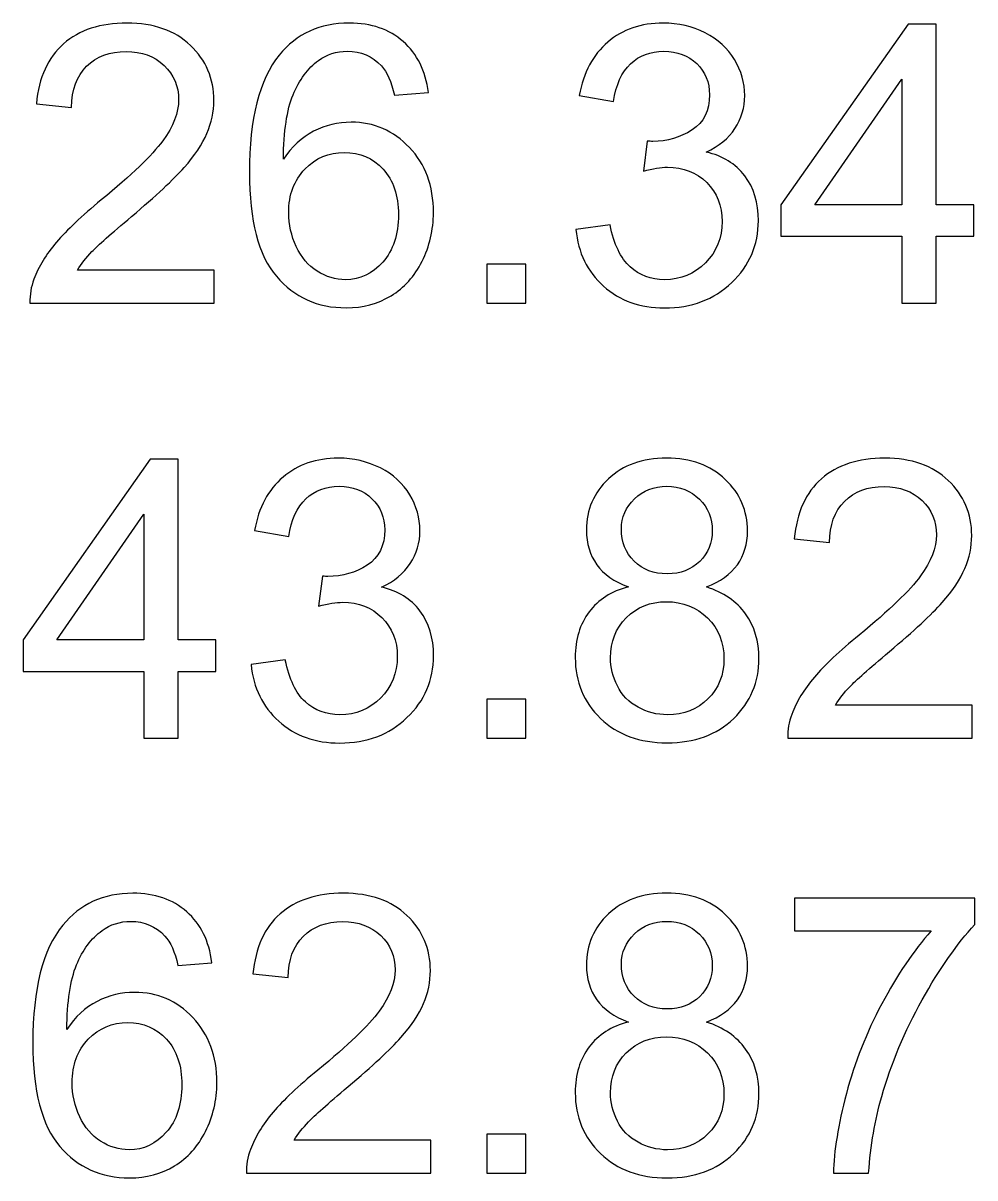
# Model space of a CAD drawing. Header units: centimetres. Extents: x -55.7 to 42.9, y -35.5 to -4.3.
# Drawn here: x -45.62 to -42.516, y -26.713 to -22.947 of the extents above; entities that cross this region are included whole.
import ezdxf

# ---------------------------------------------------------------- set-up
doc = ezdxf.new("R2010")
doc.units = ezdxf.units.CM
doc.header["$MEASUREMENT"] = 0
doc.layers.add('Layer 1', color=7, linetype='Continuous')

msp = doc.modelspace()

# ---------------------------------------------------------------- linework, layer by layer
at = {"layer": 'Layer 1', "color": 250}
for points, knots in [([(-44.99707, -23.75217), (-44.99707, -23.75217), (-44.99707, -23.85949), (-44.99707, -23.85949), (-44.99707, -23.85949), (-44.99707, -23.85949), (-45.598, -23.85949), (-45.598, -23.85949), (-45.598, -23.85949), (-45.59884, -23.83261), (-45.59461, -23.80678), (-45.58508, -23.78202), (-45.58508, -23.78202), (-45.56984, -23.74096), (-45.54529, -23.70074), (-45.51164, -23.66095), (-45.51164, -23.66095), (-45.47777, -23.62136), (-45.42909, -23.57543), (-45.36559, -23.52336), (-45.36559, -23.52336), (-45.26674, -23.44229), (-45.19985, -23.37816), (-45.16514, -23.33075), (-45.16514, -23.33075), (-45.13042, -23.28354), (-45.11307, -23.23867), (-45.11307, -23.19655), (-45.11307, -23.19655), (-45.11307, -23.15231), (-45.12894, -23.11506), (-45.16048, -23.08458), (-45.16048, -23.08458), (-45.19223, -23.05431), (-45.23351, -23.03907), (-45.28431, -23.03907), (-45.28431, -23.03907), (-45.33807, -23.03907), (-45.38104, -23.05516), (-45.41321, -23.08754), (-45.41321, -23.08754), (-45.4456, -23.11971), (-45.46189, -23.16438), (-45.46232, -23.22131), (-45.46232, -23.22131), (-45.46232, -23.22131), (-45.57704, -23.20967), (-45.57704, -23.20967), (-45.57704, -23.20967), (-45.56921, -23.12395), (-45.53958, -23.05875), (-45.48835, -23.01388), (-45.48835, -23.01388), (-45.43713, -22.96901), (-45.36813, -22.94657), (-45.28177, -22.94657), (-45.28177, -22.94657), (-45.19456, -22.94657), (-45.12556, -22.97091), (-45.07476, -23.01917), (-45.07476, -23.01917), (-45.02374, -23.06764), (-44.99834, -23.12755), (-44.99834, -23.19909), (-44.99834, -23.19909), (-44.99834, -23.2355), (-45.00575, -23.27127), (-45.02078, -23.3064), (-45.02078, -23.3064), (-45.0356, -23.34154), (-45.06036, -23.37858), (-45.09486, -23.41732), (-45.09486, -23.41732), (-45.12937, -23.45626), (-45.18673, -23.5096), (-45.26695, -23.57734), (-45.26695, -23.57734), (-45.33384, -23.63364), (-45.3768, -23.67174), (-45.39585, -23.69185), (-45.39585, -23.69185), (-45.4149, -23.71175), (-45.43057, -23.73185), (-45.44306, -23.75217), (-45.44306, -23.75217), (-45.44306, -23.75217), (-44.99707, -23.75217), (-44.99707, -23.75217)], [0, 0, 0, 0, 0.0454545, 0.0454545, 0.0454545, 0.0454545, 0.0909091, 0.0909091, 0.0909091, 0.0909091, 0.1363636, 0.1363636, 0.1363636, 0.1363636, 0.1818182, 0.1818182, 0.1818182, 0.1818182, 0.2272727, 0.2272727, 0.2272727, 0.2272727, 0.2727273, 0.2727273, 0.2727273, 0.2727273, 0.3181818, 0.3181818, 0.3181818, 0.3181818, 0.3636364, 0.3636364, 0.3636364, 0.3636364, 0.4090909, 0.4090909, 0.4090909, 0.4090909, 0.4545455, 0.4545455, 0.4545455, 0.4545455, 0.5, 0.5, 0.5, 0.5, 0.5454545, 0.5454545, 0.5454545, 0.5454545, 0.5909091, 0.5909091, 0.5909091, 0.5909091, 0.6363636, 0.6363636, 0.6363636, 0.6363636, 0.6818182, 0.6818182, 0.6818182, 0.6818182, 0.7272727, 0.7272727, 0.7272727, 0.7272727, 0.7727273, 0.7727273, 0.7727273, 0.7727273, 0.8181818, 0.8181818, 0.8181818, 0.8181818, 0.8636364, 0.8636364, 0.8636364, 0.8636364, 0.9090909, 0.9090909, 0.9090909, 0.9090909, 0.9545455, 0.9545455, 0.9545455, 0.9545455, 1, 1, 1, 1]), ([(-44.29836, -23.17305), (-44.29836, -23.17305), (-44.40928, -23.18173), (-44.40928, -23.18173), (-44.40928, -23.18173), (-44.41923, -23.13792), (-44.4332, -23.10596), (-44.4514, -23.08627), (-44.4514, -23.08627), (-44.48167, -23.05431), (-44.51892, -23.03843), (-44.56316, -23.03843), (-44.56316, -23.03843), (-44.59872, -23.03843), (-44.62983, -23.04838), (-44.65672, -23.06828), (-44.65672, -23.06828), (-44.69185, -23.09389), (-44.71958, -23.13136), (-44.7399, -23.18046), (-44.7399, -23.18046), (-44.76001, -23.22957), (-44.77059, -23.29963), (-44.77144, -23.39065), (-44.77144, -23.39065), (-44.74456, -23.3498), (-44.71175, -23.31932), (-44.6728, -23.29942), (-44.6728, -23.29942), (-44.63407, -23.27973), (-44.59322, -23.26979), (-44.55067, -23.26979), (-44.55067, -23.26979), (-44.47616, -23.26979), (-44.41288, -23.29709), (-44.36059, -23.35191), (-44.36059, -23.35191), (-44.30831, -23.40673), (-44.28207, -23.47743), (-44.28207, -23.56421), (-44.28207, -23.56421), (-44.28207, -23.62136), (-44.29455, -23.67428), (-44.31911, -23.72339), (-44.31911, -23.72339), (-44.34366, -23.77228), (-44.37753, -23.80996), (-44.4205, -23.83599), (-44.4205, -23.83599), (-44.46346, -23.86203), (-44.51215, -23.87494), (-44.56676, -23.87494), (-44.56676, -23.87494), (-44.65989, -23.87494), (-44.73567, -23.84086), (-44.7943, -23.77228), (-44.7943, -23.77228), (-44.85314, -23.70391), (-44.88235, -23.5911), (-44.88235, -23.43404), (-44.88235, -23.43404), (-44.88235, -23.25836), (-44.84997, -23.13072), (-44.78499, -23.05092), (-44.78499, -23.05092), (-44.72847, -22.9815), (-44.65227, -22.94657), (-44.55617, -22.94657), (-44.55617, -22.94657), (-44.48484, -22.94657), (-44.42621, -22.96668), (-44.38049, -23.0069), (-44.38049, -23.0069), (-44.33477, -23.0469), (-44.30747, -23.10236), (-44.29836, -23.17305)], [0, 0, 0, 0, 0.0526316, 0.0526316, 0.0526316, 0.0526316, 0.1052632, 0.1052632, 0.1052632, 0.1052632, 0.1578947, 0.1578947, 0.1578947, 0.1578947, 0.2105263, 0.2105263, 0.2105263, 0.2105263, 0.2631579, 0.2631579, 0.2631579, 0.2631579, 0.3157895, 0.3157895, 0.3157895, 0.3157895, 0.3684211, 0.3684211, 0.3684211, 0.3684211, 0.4210526, 0.4210526, 0.4210526, 0.4210526, 0.4736842, 0.4736842, 0.4736842, 0.4736842, 0.5263158, 0.5263158, 0.5263158, 0.5263158, 0.5789474, 0.5789474, 0.5789474, 0.5789474, 0.6315789, 0.6315789, 0.6315789, 0.6315789, 0.6842105, 0.6842105, 0.6842105, 0.6842105, 0.7368421, 0.7368421, 0.7368421, 0.7368421, 0.7894737, 0.7894737, 0.7894737, 0.7894737, 0.8421053, 0.8421053, 0.8421053, 0.8421053, 0.8947368, 0.8947368, 0.8947368, 0.8947368, 0.9473684, 0.9473684, 0.9473684, 0.9473684, 1, 1, 1, 1]), ([(-43.81767, -23.61946), (-43.81767, -23.61946), (-43.70612, -23.60464), (-43.70612, -23.60464), (-43.70612, -23.60464), (-43.69321, -23.66793), (-43.67141, -23.71344), (-43.64072, -23.74138), (-43.64072, -23.74138), (-43.60981, -23.76932), (-43.57235, -23.78329), (-43.52811, -23.78329), (-43.52811, -23.78329), (-43.47562, -23.78329), (-43.43117, -23.76509), (-43.39497, -23.72868), (-43.39497, -23.72868), (-43.35899, -23.69227), (-43.34078, -23.64719), (-43.34078, -23.59342), (-43.34078, -23.59342), (-43.34078, -23.5422), (-43.35751, -23.49987), (-43.39095, -23.46664), (-43.39095, -23.46664), (-43.4246, -23.4334), (-43.46715, -23.41668), (-43.5188, -23.41668), (-43.5188, -23.41668), (-43.53996, -23.41668), (-43.56621, -23.42092), (-43.59754, -23.42917), (-43.59754, -23.42917), (-43.59754, -23.42917), (-43.58505, -23.33117), (-43.58505, -23.33117), (-43.58505, -23.33117), (-43.57764, -23.33202), (-43.57171, -23.33244), (-43.56706, -23.33244), (-43.56706, -23.33244), (-43.51964, -23.33244), (-43.47689, -23.31995), (-43.43879, -23.29519), (-43.43879, -23.29519), (-43.40069, -23.27042), (-43.38164, -23.23211), (-43.38164, -23.18046), (-43.38164, -23.18046), (-43.38164, -23.13961), (-43.39561, -23.10553), (-43.42333, -23.07886), (-43.42333, -23.07886), (-43.45106, -23.05198), (-43.48683, -23.03843), (-43.53065, -23.03843), (-43.53065, -23.03843), (-43.57404, -23.03843), (-43.61024, -23.05219), (-43.63902, -23.07929), (-43.63902, -23.07929), (-43.66802, -23.10659), (-43.68665, -23.14765), (-43.6949, -23.20226), (-43.6949, -23.20226), (-43.6949, -23.20226), (-43.80645, -23.18237), (-43.80645, -23.18237), (-43.80645, -23.18237), (-43.7929, -23.10744), (-43.76179, -23.04944), (-43.71353, -23.00838), (-43.71353, -23.00838), (-43.66506, -22.96731), (-43.60494, -22.94657), (-43.53298, -22.94657), (-43.53298, -22.94657), (-43.48345, -22.94657), (-43.43773, -22.95737), (-43.39603, -22.97853), (-43.39603, -22.97853), (-43.35433, -22.99991), (-43.32237, -23.02891), (-43.30014, -23.06574), (-43.30014, -23.06574), (-43.27813, -23.10257), (-43.26691, -23.14152), (-43.26691, -23.183), (-43.26691, -23.183), (-43.26691, -23.22216), (-43.2775, -23.25793), (-43.29866, -23.29032), (-43.29866, -23.29032), (-43.31983, -23.32249), (-43.35094, -23.3481), (-43.39222, -23.36715), (-43.39222, -23.36715), (-43.33846, -23.37943), (-43.29676, -23.40525), (-43.26691, -23.44441), (-43.26691, -23.44441), (-43.23728, -23.48336), (-43.22246, -23.53225), (-43.22246, -23.59088), (-43.22246, -23.59088), (-43.22246, -23.67026), (-43.25125, -23.73757), (-43.30925, -23.79281), (-43.30925, -23.79281), (-43.36703, -23.84806), (-43.44027, -23.87558), (-43.52874, -23.87558), (-43.52874, -23.87558), (-43.60854, -23.87558), (-43.67479, -23.85187), (-43.7275, -23.80424), (-43.7275, -23.80424), (-43.7802, -23.75683), (-43.81026, -23.69524), (-43.81767, -23.61946)], [0, 0, 0, 0, 0.0333333, 0.0333333, 0.0333333, 0.0333333, 0.0666667, 0.0666667, 0.0666667, 0.0666667, 0.1, 0.1, 0.1, 0.1, 0.1333333, 0.1333333, 0.1333333, 0.1333333, 0.1666667, 0.1666667, 0.1666667, 0.1666667, 0.2, 0.2, 0.2, 0.2, 0.2333333, 0.2333333, 0.2333333, 0.2333333, 0.2666667, 0.2666667, 0.2666667, 0.2666667, 0.3, 0.3, 0.3, 0.3, 0.3333333, 0.3333333, 0.3333333, 0.3333333, 0.3666667, 0.3666667, 0.3666667, 0.3666667, 0.4, 0.4, 0.4, 0.4, 0.4333333, 0.4333333, 0.4333333, 0.4333333, 0.4666667, 0.4666667, 0.4666667, 0.4666667, 0.5, 0.5, 0.5, 0.5, 0.5333333, 0.5333333, 0.5333333, 0.5333333, 0.5666667, 0.5666667, 0.5666667, 0.5666667, 0.6, 0.6, 0.6, 0.6, 0.6333333, 0.6333333, 0.6333333, 0.6333333, 0.6666667, 0.6666667, 0.6666667, 0.6666667, 0.7, 0.7, 0.7, 0.7, 0.7333333, 0.7333333, 0.7333333, 0.7333333, 0.7666667, 0.7666667, 0.7666667, 0.7666667, 0.8, 0.8, 0.8, 0.8, 0.8333333, 0.8333333, 0.8333333, 0.8333333, 0.8666667, 0.8666667, 0.8666667, 0.8666667, 0.9, 0.9, 0.9, 0.9, 0.9333333, 0.9333333, 0.9333333, 0.9333333, 0.9666667, 0.9666667, 0.9666667, 0.9666667, 1, 1, 1, 1]), ([(-42.75426, -23.85949), (-42.75426, -23.85949), (-42.75426, -23.6419), (-42.75426, -23.6419), (-42.75426, -23.6419), (-42.75426, -23.6419), (-43.14859, -23.6419), (-43.14859, -23.6419), (-43.14859, -23.6419), (-43.14859, -23.6419), (-43.14859, -23.53945), (-43.14859, -23.53945), (-43.14859, -23.53945), (-43.14859, -23.53945), (-42.73373, -22.95038), (-42.73373, -22.95038), (-42.73373, -22.95038), (-42.73373, -22.95038), (-42.6425, -22.95038), (-42.6425, -22.95038), (-42.6425, -22.95038), (-42.6425, -22.95038), (-42.6425, -23.53945), (-42.6425, -23.53945), (-42.6425, -23.53945), (-42.6425, -23.53945), (-42.51973, -23.53945), (-42.51973, -23.53945), (-42.51973, -23.53945), (-42.51973, -23.53945), (-42.51973, -23.6419), (-42.51973, -23.6419), (-42.51973, -23.6419), (-42.51973, -23.6419), (-42.6425, -23.6419), (-42.6425, -23.6419), (-42.6425, -23.6419), (-42.6425, -23.6419), (-42.6425, -23.85949), (-42.6425, -23.85949), (-42.6425, -23.85949), (-42.6425, -23.85949), (-42.75426, -23.85949), (-42.75426, -23.85949)], [0, 0, 0, 0, 0.0909091, 0.0909091, 0.0909091, 0.0909091, 0.1818182, 0.1818182, 0.1818182, 0.1818182, 0.2727273, 0.2727273, 0.2727273, 0.2727273, 0.3636364, 0.3636364, 0.3636364, 0.3636364, 0.4545455, 0.4545455, 0.4545455, 0.4545455, 0.5454545, 0.5454545, 0.5454545, 0.5454545, 0.6363636, 0.6363636, 0.6363636, 0.6363636, 0.7272727, 0.7272727, 0.7272727, 0.7272727, 0.8181818, 0.8181818, 0.8181818, 0.8181818, 0.9090909, 0.9090909, 0.9090909, 0.9090909, 1, 1, 1, 1]), ([(-42.75426, -23.53945), (-42.75426, -23.53945), (-42.75426, -23.12966), (-42.75426, -23.12966), (-42.75426, -23.12966), (-42.75426, -23.12966), (-43.03874, -23.53945), (-43.03874, -23.53945), (-43.03874, -23.53945), (-43.03874, -23.53945), (-42.75426, -23.53945), (-42.75426, -23.53945)], [0, 0, 0, 0, 0.3333333, 0.3333333, 0.3333333, 0.3333333, 0.6666667, 0.6666667, 0.6666667, 0.6666667, 1, 1, 1, 1]), ([(-44.75408, -23.56485), (-44.75408, -23.60337), (-44.74583, -23.6402), (-44.72953, -23.67534), (-44.72953, -23.67534), (-44.71323, -23.71048), (-44.69037, -23.73715), (-44.66116, -23.75556), (-44.66116, -23.75556), (-44.63174, -23.77398), (-44.60084, -23.78329), (-44.56866, -23.78329), (-44.56866, -23.78329), (-44.52146, -23.78329), (-44.48103, -23.76424), (-44.44717, -23.72614), (-44.44717, -23.72614), (-44.4133, -23.68804), (-44.39637, -23.63639), (-44.39637, -23.5712), (-44.39637, -23.5712), (-44.39637, -23.50833), (-44.41309, -23.4588), (-44.44653, -23.42261), (-44.44653, -23.42261), (-44.47997, -23.38641), (-44.5221, -23.36842), (-44.5729, -23.36842), (-44.5729, -23.36842), (-44.62348, -23.36842), (-44.66624, -23.38641), (-44.70138, -23.42261), (-44.70138, -23.42261), (-44.73651, -23.4588), (-44.75408, -23.50622), (-44.75408, -23.56485)], [0, 0, 0, 0, 0.1111111, 0.1111111, 0.1111111, 0.1111111, 0.2222222, 0.2222222, 0.2222222, 0.2222222, 0.3333333, 0.3333333, 0.3333333, 0.3333333, 0.4444444, 0.4444444, 0.4444444, 0.4444444, 0.5555556, 0.5555556, 0.5555556, 0.5555556, 0.6666667, 0.6666667, 0.6666667, 0.6666667, 0.7777778, 0.7777778, 0.7777778, 0.7777778, 0.8888889, 0.8888889, 0.8888889, 0.8888889, 1, 1, 1, 1]), ([(-44.1085, -23.85949), (-44.1085, -23.85949), (-44.1085, -23.73228), (-44.1085, -23.73228), (-44.1085, -23.73228), (-44.1085, -23.73228), (-43.98129, -23.73228), (-43.98129, -23.73228), (-43.98129, -23.73228), (-43.98129, -23.73228), (-43.98129, -23.85949), (-43.98129, -23.85949), (-43.98129, -23.85949), (-43.98129, -23.85949), (-44.1085, -23.85949), (-44.1085, -23.85949)], [0, 0, 0, 0, 0.25, 0.25, 0.25, 0.25, 0.5, 0.5, 0.5, 0.5, 0.75, 0.75, 0.75, 0.75, 1, 1, 1, 1]), ([(-44.87685, -25.03826), (-44.87685, -25.03826), (-44.7653, -25.02344), (-44.7653, -25.02344), (-44.7653, -25.02344), (-44.75239, -25.08673), (-44.73059, -25.13224), (-44.6999, -25.16018), (-44.6999, -25.16018), (-44.66899, -25.18812), (-44.63153, -25.20209), (-44.58729, -25.20209), (-44.58729, -25.20209), (-44.5348, -25.20209), (-44.49035, -25.18389), (-44.45415, -25.14748), (-44.45415, -25.14748), (-44.41817, -25.11107), (-44.39996, -25.06599), (-44.39996, -25.01222), (-44.39996, -25.01222), (-44.39996, -24.961), (-44.41669, -24.91867), (-44.45013, -24.88544), (-44.45013, -24.88544), (-44.48378, -24.8522), (-44.52633, -24.83548), (-44.57798, -24.83548), (-44.57798, -24.83548), (-44.59914, -24.83548), (-44.62539, -24.83972), (-44.65672, -24.84797), (-44.65672, -24.84797), (-44.65672, -24.84797), (-44.64423, -24.74997), (-44.64423, -24.74997), (-44.64423, -24.74997), (-44.63682, -24.75082), (-44.63089, -24.75124), (-44.62624, -24.75124), (-44.62624, -24.75124), (-44.57882, -24.75124), (-44.53607, -24.73875), (-44.49797, -24.71399), (-44.49797, -24.71399), (-44.45987, -24.68922), (-44.44082, -24.65091), (-44.44082, -24.59926), (-44.44082, -24.59926), (-44.44082, -24.55841), (-44.45479, -24.52433), (-44.48251, -24.49766), (-44.48251, -24.49766), (-44.51024, -24.47078), (-44.54601, -24.45723), (-44.58983, -24.45723), (-44.58983, -24.45723), (-44.63322, -24.45723), (-44.66942, -24.47099), (-44.6982, -24.49809), (-44.6982, -24.49809), (-44.7272, -24.52539), (-44.74583, -24.56645), (-44.75408, -24.62106), (-44.75408, -24.62106), (-44.75408, -24.62106), (-44.86563, -24.60117), (-44.86563, -24.60117), (-44.86563, -24.60117), (-44.85208, -24.52624), (-44.82097, -24.46824), (-44.77271, -24.42718), (-44.77271, -24.42718), (-44.72424, -24.38611), (-44.66412, -24.36537), (-44.59216, -24.36537), (-44.59216, -24.36537), (-44.54263, -24.36537), (-44.49691, -24.37617), (-44.45521, -24.39733), (-44.45521, -24.39733), (-44.41351, -24.41871), (-44.38155, -24.44771), (-44.35932, -24.48454), (-44.35932, -24.48454), (-44.33731, -24.52137), (-44.32609, -24.56032), (-44.32609, -24.6018), (-44.32609, -24.6018), (-44.32609, -24.64096), (-44.33668, -24.67673), (-44.35784, -24.70912), (-44.35784, -24.70912), (-44.37901, -24.74129), (-44.41012, -24.7669), (-44.4514, -24.78595), (-44.4514, -24.78595), (-44.39764, -24.79823), (-44.35594, -24.82405), (-44.32609, -24.86321), (-44.32609, -24.86321), (-44.29646, -24.90216), (-44.28164, -24.95105), (-44.28164, -25.00968), (-44.28164, -25.00968), (-44.28164, -25.08906), (-44.31043, -25.15637), (-44.36843, -25.21161), (-44.36843, -25.21161), (-44.42621, -25.26686), (-44.49945, -25.29438), (-44.58792, -25.29438), (-44.58792, -25.29438), (-44.66772, -25.29438), (-44.73397, -25.27067), (-44.78668, -25.22304), (-44.78668, -25.22304), (-44.83938, -25.17563), (-44.86944, -25.11404), (-44.87685, -25.03826)], [0, 0, 0, 0, 0.0333333, 0.0333333, 0.0333333, 0.0333333, 0.0666667, 0.0666667, 0.0666667, 0.0666667, 0.1, 0.1, 0.1, 0.1, 0.1333333, 0.1333333, 0.1333333, 0.1333333, 0.1666667, 0.1666667, 0.1666667, 0.1666667, 0.2, 0.2, 0.2, 0.2, 0.2333333, 0.2333333, 0.2333333, 0.2333333, 0.2666667, 0.2666667, 0.2666667, 0.2666667, 0.3, 0.3, 0.3, 0.3, 0.3333333, 0.3333333, 0.3333333, 0.3333333, 0.3666667, 0.3666667, 0.3666667, 0.3666667, 0.4, 0.4, 0.4, 0.4, 0.4333333, 0.4333333, 0.4333333, 0.4333333, 0.4666667, 0.4666667, 0.4666667, 0.4666667, 0.5, 0.5, 0.5, 0.5, 0.5333333, 0.5333333, 0.5333333, 0.5333333, 0.5666667, 0.5666667, 0.5666667, 0.5666667, 0.6, 0.6, 0.6, 0.6, 0.6333333, 0.6333333, 0.6333333, 0.6333333, 0.6666667, 0.6666667, 0.6666667, 0.6666667, 0.7, 0.7, 0.7, 0.7, 0.7333333, 0.7333333, 0.7333333, 0.7333333, 0.7666667, 0.7666667, 0.7666667, 0.7666667, 0.8, 0.8, 0.8, 0.8, 0.8333333, 0.8333333, 0.8333333, 0.8333333, 0.8666667, 0.8666667, 0.8666667, 0.8666667, 0.9, 0.9, 0.9, 0.9, 0.9333333, 0.9333333, 0.9333333, 0.9333333, 0.9666667, 0.9666667, 0.9666667, 0.9666667, 1, 1, 1, 1]), ([(-43.64643, -24.78532), (-43.69279, -24.76838), (-43.72708, -24.74425), (-43.74951, -24.71272), (-43.74951, -24.71272), (-43.77174, -24.68139), (-43.78296, -24.64371), (-43.78296, -24.5999), (-43.78296, -24.5999), (-43.78296, -24.53365), (-43.75925, -24.47819), (-43.71162, -24.4331), (-43.71162, -24.4331), (-43.664, -24.38802), (-43.60092, -24.36537), (-43.52197, -24.36537), (-43.52197, -24.36537), (-43.4426, -24.36537), (-43.37867, -24.38844), (-43.3302, -24.43459), (-43.3302, -24.43459), (-43.28194, -24.48073), (-43.25781, -24.53682), (-43.25781, -24.60307), (-43.25781, -24.60307), (-43.25781, -24.64519), (-43.26882, -24.68181), (-43.29083, -24.71314), (-43.29083, -24.71314), (-43.31306, -24.74425), (-43.3465, -24.76838), (-43.39158, -24.78532), (-43.39158, -24.78532), (-43.33592, -24.80352), (-43.29337, -24.83273), (-43.26416, -24.87337), (-43.26416, -24.87337), (-43.23516, -24.9138), (-43.22056, -24.96227), (-43.22056, -25.01836), (-43.22056, -25.01836), (-43.22056, -25.09626), (-43.24807, -25.16145), (-43.3029, -25.21437), (-43.3029, -25.21437), (-43.35793, -25.26728), (-43.43032, -25.29374), (-43.52007, -25.29374), (-43.52007, -25.29374), (-43.60981, -25.29374), (-43.68199, -25.26728), (-43.73702, -25.21415), (-43.73702, -25.21415), (-43.79206, -25.16103), (-43.81957, -25.09477), (-43.81957, -25.0154), (-43.81957, -25.0154), (-43.81957, -24.95634), (-43.80455, -24.90681), (-43.77449, -24.86681), (-43.77449, -24.86681), (-43.74464, -24.82702), (-43.70189, -24.79971), (-43.64643, -24.78532)], [0, 0, 0, 0, 0.0625, 0.0625, 0.0625, 0.0625, 0.125, 0.125, 0.125, 0.125, 0.1875, 0.1875, 0.1875, 0.1875, 0.25, 0.25, 0.25, 0.25, 0.3125, 0.3125, 0.3125, 0.3125, 0.375, 0.375, 0.375, 0.375, 0.4375, 0.4375, 0.4375, 0.4375, 0.5, 0.5, 0.5, 0.5, 0.5625, 0.5625, 0.5625, 0.5625, 0.625, 0.625, 0.625, 0.625, 0.6875, 0.6875, 0.6875, 0.6875, 0.75, 0.75, 0.75, 0.75, 0.8125, 0.8125, 0.8125, 0.8125, 0.875, 0.875, 0.875, 0.875, 0.9375, 0.9375, 0.9375, 0.9375, 1, 1, 1, 1]), ([(-42.52523, -25.17097), (-42.52523, -25.17097), (-42.52523, -25.27829), (-42.52523, -25.27829), (-42.52523, -25.27829), (-42.52523, -25.27829), (-43.12616, -25.27829), (-43.12616, -25.27829), (-43.12616, -25.27829), (-43.127, -25.25141), (-43.12277, -25.22558), (-43.11324, -25.20082), (-43.11324, -25.20082), (-43.098, -25.15976), (-43.07345, -25.11954), (-43.0398, -25.07975), (-43.0398, -25.07975), (-43.00593, -25.04016), (-42.95725, -24.99423), (-42.89375, -24.94216), (-42.89375, -24.94216), (-42.7949, -24.86109), (-42.72801, -24.79696), (-42.6933, -24.74955), (-42.6933, -24.74955), (-42.65858, -24.70234), (-42.64123, -24.65747), (-42.64123, -24.61535), (-42.64123, -24.61535), (-42.64123, -24.57111), (-42.6571, -24.53386), (-42.68864, -24.50338), (-42.68864, -24.50338), (-42.72039, -24.47311), (-42.76167, -24.45787), (-42.81247, -24.45787), (-42.81247, -24.45787), (-42.86623, -24.45787), (-42.9092, -24.47396), (-42.94137, -24.50634), (-42.94137, -24.50634), (-42.97376, -24.53851), (-42.99005, -24.58318), (-42.99048, -24.64011), (-42.99048, -24.64011), (-42.99048, -24.64011), (-43.1052, -24.62847), (-43.1052, -24.62847), (-43.1052, -24.62847), (-43.09737, -24.54275), (-43.06774, -24.47755), (-43.01651, -24.43268), (-43.01651, -24.43268), (-42.96529, -24.38781), (-42.89629, -24.36537), (-42.80993, -24.36537), (-42.80993, -24.36537), (-42.72272, -24.36537), (-42.65372, -24.38971), (-42.60292, -24.43797), (-42.60292, -24.43797), (-42.5519, -24.48644), (-42.5265, -24.54635), (-42.5265, -24.61789), (-42.5265, -24.61789), (-42.5265, -24.6543), (-42.53391, -24.69007), (-42.54894, -24.7252), (-42.54894, -24.7252), (-42.56376, -24.76034), (-42.58852, -24.79738), (-42.62302, -24.83612), (-42.62302, -24.83612), (-42.65753, -24.87506), (-42.71489, -24.9284), (-42.79511, -24.99614), (-42.79511, -24.99614), (-42.862, -25.05244), (-42.90496, -25.09054), (-42.92401, -25.11065), (-42.92401, -25.11065), (-42.94306, -25.13055), (-42.95873, -25.15065), (-42.97122, -25.17097), (-42.97122, -25.17097), (-42.97122, -25.17097), (-42.52523, -25.17097), (-42.52523, -25.17097)], [0, 0, 0, 0, 0.0454545, 0.0454545, 0.0454545, 0.0454545, 0.0909091, 0.0909091, 0.0909091, 0.0909091, 0.1363636, 0.1363636, 0.1363636, 0.1363636, 0.1818182, 0.1818182, 0.1818182, 0.1818182, 0.2272727, 0.2272727, 0.2272727, 0.2272727, 0.2727273, 0.2727273, 0.2727273, 0.2727273, 0.3181818, 0.3181818, 0.3181818, 0.3181818, 0.3636364, 0.3636364, 0.3636364, 0.3636364, 0.4090909, 0.4090909, 0.4090909, 0.4090909, 0.4545455, 0.4545455, 0.4545455, 0.4545455, 0.5, 0.5, 0.5, 0.5, 0.5454545, 0.5454545, 0.5454545, 0.5454545, 0.5909091, 0.5909091, 0.5909091, 0.5909091, 0.6363636, 0.6363636, 0.6363636, 0.6363636, 0.6818182, 0.6818182, 0.6818182, 0.6818182, 0.7272727, 0.7272727, 0.7272727, 0.7272727, 0.7727273, 0.7727273, 0.7727273, 0.7727273, 0.8181818, 0.8181818, 0.8181818, 0.8181818, 0.8636364, 0.8636364, 0.8636364, 0.8636364, 0.9090909, 0.9090909, 0.9090909, 0.9090909, 0.9545455, 0.9545455, 0.9545455, 0.9545455, 1, 1, 1, 1]), ([(-45.2261, -25.27829), (-45.2261, -25.27829), (-45.2261, -25.0607), (-45.2261, -25.0607), (-45.2261, -25.0607), (-45.2261, -25.0607), (-45.62043, -25.0607), (-45.62043, -25.0607), (-45.62043, -25.0607), (-45.62043, -25.0607), (-45.62043, -24.95825), (-45.62043, -24.95825), (-45.62043, -24.95825), (-45.62043, -24.95825), (-45.20557, -24.36918), (-45.20557, -24.36918), (-45.20557, -24.36918), (-45.20557, -24.36918), (-45.11434, -24.36918), (-45.11434, -24.36918), (-45.11434, -24.36918), (-45.11434, -24.36918), (-45.11434, -24.95825), (-45.11434, -24.95825), (-45.11434, -24.95825), (-45.11434, -24.95825), (-44.99157, -24.95825), (-44.99157, -24.95825), (-44.99157, -24.95825), (-44.99157, -24.95825), (-44.99157, -25.0607), (-44.99157, -25.0607), (-44.99157, -25.0607), (-44.99157, -25.0607), (-45.11434, -25.0607), (-45.11434, -25.0607), (-45.11434, -25.0607), (-45.11434, -25.0607), (-45.11434, -25.27829), (-45.11434, -25.27829), (-45.11434, -25.27829), (-45.11434, -25.27829), (-45.2261, -25.27829), (-45.2261, -25.27829)], [0, 0, 0, 0, 0.0909091, 0.0909091, 0.0909091, 0.0909091, 0.1818182, 0.1818182, 0.1818182, 0.1818182, 0.2727273, 0.2727273, 0.2727273, 0.2727273, 0.3636364, 0.3636364, 0.3636364, 0.3636364, 0.4545455, 0.4545455, 0.4545455, 0.4545455, 0.5454545, 0.5454545, 0.5454545, 0.5454545, 0.6363636, 0.6363636, 0.6363636, 0.6363636, 0.7272727, 0.7272727, 0.7272727, 0.7272727, 0.8181818, 0.8181818, 0.8181818, 0.8181818, 0.9090909, 0.9090909, 0.9090909, 0.9090909, 1, 1, 1, 1]), ([(-43.66887, -24.59609), (-43.66887, -24.63906), (-43.6549, -24.67419), (-43.62738, -24.7015), (-43.62738, -24.7015), (-43.59965, -24.7288), (-43.56367, -24.74256), (-43.51943, -24.74256), (-43.51943, -24.74256), (-43.47646, -24.74256), (-43.44111, -24.72901), (-43.4136, -24.70192), (-43.4136, -24.70192), (-43.38608, -24.67483), (-43.37253, -24.6416), (-43.37253, -24.60244), (-43.37253, -24.60244), (-43.37253, -24.56137), (-43.3865, -24.52708), (-43.41487, -24.49914), (-43.41487, -24.49914), (-43.44323, -24.4712), (-43.47837, -24.45723), (-43.5207, -24.45723), (-43.5207, -24.45723), (-43.56325, -24.45723), (-43.59859, -24.47099), (-43.62675, -24.49809), (-43.62675, -24.49809), (-43.6549, -24.52539), (-43.66887, -24.5582), (-43.66887, -24.59609)], [0, 0, 0, 0, 0.125, 0.125, 0.125, 0.125, 0.25, 0.25, 0.25, 0.25, 0.375, 0.375, 0.375, 0.375, 0.5, 0.5, 0.5, 0.5, 0.625, 0.625, 0.625, 0.625, 0.75, 0.75, 0.75, 0.75, 0.875, 0.875, 0.875, 0.875, 1, 1, 1, 1]), ([(-45.2261, -24.95825), (-45.2261, -24.95825), (-45.2261, -24.54846), (-45.2261, -24.54846), (-45.2261, -24.54846), (-45.2261, -24.54846), (-45.51058, -24.95825), (-45.51058, -24.95825), (-45.51058, -24.95825), (-45.51058, -24.95825), (-45.2261, -24.95825), (-45.2261, -24.95825)], [0, 0, 0, 0, 0.3333333, 0.3333333, 0.3333333, 0.3333333, 0.6666667, 0.6666667, 0.6666667, 0.6666667, 1, 1, 1, 1]), ([(-43.70485, -25.01603), (-43.70485, -25.04778), (-43.69723, -25.07869), (-43.6822, -25.10832), (-43.6822, -25.10832), (-43.66717, -25.13817), (-43.64474, -25.16124), (-43.61489, -25.17754), (-43.61489, -25.17754), (-43.58505, -25.19383), (-43.55309, -25.20209), (-43.5188, -25.20209), (-43.5188, -25.20209), (-43.46546, -25.20209), (-43.42143, -25.18494), (-43.38672, -25.15044), (-43.38672, -25.15044), (-43.352, -25.11615), (-43.33465, -25.07255), (-43.33465, -25.01963), (-43.33465, -25.01963), (-43.33465, -24.96587), (-43.35243, -24.92142), (-43.3882, -24.88628), (-43.3882, -24.88628), (-43.42397, -24.85115), (-43.46884, -24.83358), (-43.52261, -24.83358), (-43.52261, -24.83358), (-43.5751, -24.83358), (-43.61849, -24.85093), (-43.65299, -24.88565), (-43.65299, -24.88565), (-43.68749, -24.92057), (-43.70485, -24.96396), (-43.70485, -25.01603)], [0, 0, 0, 0, 0.1111111, 0.1111111, 0.1111111, 0.1111111, 0.2222222, 0.2222222, 0.2222222, 0.2222222, 0.3333333, 0.3333333, 0.3333333, 0.3333333, 0.4444444, 0.4444444, 0.4444444, 0.4444444, 0.5555556, 0.5555556, 0.5555556, 0.5555556, 0.6666667, 0.6666667, 0.6666667, 0.6666667, 0.7777778, 0.7777778, 0.7777778, 0.7777778, 0.8888889, 0.8888889, 0.8888889, 0.8888889, 1, 1, 1, 1]), ([(-44.1085, -25.27829), (-44.1085, -25.27829), (-44.1085, -25.15108), (-44.1085, -25.15108), (-44.1085, -25.15108), (-44.1085, -25.15108), (-43.98129, -25.15108), (-43.98129, -25.15108), (-43.98129, -25.15108), (-43.98129, -25.15108), (-43.98129, -25.27829), (-43.98129, -25.27829), (-43.98129, -25.27829), (-43.98129, -25.27829), (-44.1085, -25.27829), (-44.1085, -25.27829)], [0, 0, 0, 0, 0.25, 0.25, 0.25, 0.25, 0.5, 0.5, 0.5, 0.5, 0.75, 0.75, 0.75, 0.75, 1, 1, 1, 1]), ([(-45.00469, -26.01065), (-45.00469, -26.01065), (-45.11561, -26.01933), (-45.11561, -26.01933), (-45.11561, -26.01933), (-45.12556, -25.97552), (-45.13953, -25.94356), (-45.15773, -25.92387), (-45.15773, -25.92387), (-45.188, -25.89191), (-45.22525, -25.87603), (-45.26949, -25.87603), (-45.26949, -25.87603), (-45.30505, -25.87603), (-45.33616, -25.88598), (-45.36305, -25.90588), (-45.36305, -25.90588), (-45.39818, -25.93149), (-45.42591, -25.96896), (-45.44623, -26.01806), (-45.44623, -26.01806), (-45.46634, -26.06717), (-45.47692, -26.13723), (-45.47777, -26.22825), (-45.47777, -26.22825), (-45.45089, -26.1874), (-45.41808, -26.15692), (-45.37913, -26.13702), (-45.37913, -26.13702), (-45.3404, -26.11733), (-45.29955, -26.10739), (-45.257, -26.10739), (-45.257, -26.10739), (-45.18249, -26.10739), (-45.11921, -26.13469), (-45.06692, -26.18951), (-45.06692, -26.18951), (-45.01464, -26.24433), (-44.9884, -26.31503), (-44.9884, -26.40181), (-44.9884, -26.40181), (-44.9884, -26.45896), (-45.00088, -26.51188), (-45.02544, -26.56099), (-45.02544, -26.56099), (-45.04999, -26.60988), (-45.08386, -26.64756), (-45.12683, -26.67359), (-45.12683, -26.67359), (-45.16979, -26.69963), (-45.21848, -26.71254), (-45.27309, -26.71254), (-45.27309, -26.71254), (-45.36622, -26.71254), (-45.442, -26.67846), (-45.50063, -26.60988), (-45.50063, -26.60988), (-45.55947, -26.54151), (-45.58868, -26.4287), (-45.58868, -26.27164), (-45.58868, -26.27164), (-45.58868, -26.09596), (-45.5563, -25.96832), (-45.49132, -25.88852), (-45.49132, -25.88852), (-45.4348, -25.8191), (-45.3586, -25.78417), (-45.2625, -25.78417), (-45.2625, -25.78417), (-45.19117, -25.78417), (-45.13254, -25.80428), (-45.08682, -25.8445), (-45.08682, -25.8445), (-45.0411, -25.8845), (-45.0138, -25.93996), (-45.00469, -26.01065)], [0, 0, 0, 0, 0.0526316, 0.0526316, 0.0526316, 0.0526316, 0.1052632, 0.1052632, 0.1052632, 0.1052632, 0.1578947, 0.1578947, 0.1578947, 0.1578947, 0.2105263, 0.2105263, 0.2105263, 0.2105263, 0.2631579, 0.2631579, 0.2631579, 0.2631579, 0.3157895, 0.3157895, 0.3157895, 0.3157895, 0.3684211, 0.3684211, 0.3684211, 0.3684211, 0.4210526, 0.4210526, 0.4210526, 0.4210526, 0.4736842, 0.4736842, 0.4736842, 0.4736842, 0.5263158, 0.5263158, 0.5263158, 0.5263158, 0.5789474, 0.5789474, 0.5789474, 0.5789474, 0.6315789, 0.6315789, 0.6315789, 0.6315789, 0.6842105, 0.6842105, 0.6842105, 0.6842105, 0.7368421, 0.7368421, 0.7368421, 0.7368421, 0.7894737, 0.7894737, 0.7894737, 0.7894737, 0.8421053, 0.8421053, 0.8421053, 0.8421053, 0.8947368, 0.8947368, 0.8947368, 0.8947368, 0.9473684, 0.9473684, 0.9473684, 0.9473684, 1, 1, 1, 1]), ([(-44.29074, -26.58977), (-44.29074, -26.58977), (-44.29074, -26.69709), (-44.29074, -26.69709), (-44.29074, -26.69709), (-44.29074, -26.69709), (-44.89167, -26.69709), (-44.89167, -26.69709), (-44.89167, -26.69709), (-44.89251, -26.67021), (-44.88828, -26.64438), (-44.87875, -26.61962), (-44.87875, -26.61962), (-44.86351, -26.57856), (-44.83896, -26.53834), (-44.80531, -26.49855), (-44.80531, -26.49855), (-44.77144, -26.45896), (-44.72276, -26.41303), (-44.65926, -26.36096), (-44.65926, -26.36096), (-44.56041, -26.27989), (-44.49352, -26.21576), (-44.45881, -26.16835), (-44.45881, -26.16835), (-44.42409, -26.12114), (-44.40674, -26.07627), (-44.40674, -26.03415), (-44.40674, -26.03415), (-44.40674, -25.98991), (-44.42261, -25.95266), (-44.45415, -25.92218), (-44.45415, -25.92218), (-44.4859, -25.89191), (-44.52718, -25.87667), (-44.57798, -25.87667), (-44.57798, -25.87667), (-44.63174, -25.87667), (-44.67471, -25.89276), (-44.70688, -25.92514), (-44.70688, -25.92514), (-44.73927, -25.95731), (-44.75556, -26.00198), (-44.75599, -26.05891), (-44.75599, -26.05891), (-44.75599, -26.05891), (-44.87071, -26.04727), (-44.87071, -26.04727), (-44.87071, -26.04727), (-44.86288, -25.96155), (-44.83325, -25.89635), (-44.78202, -25.85148), (-44.78202, -25.85148), (-44.7308, -25.80661), (-44.6618, -25.78417), (-44.57544, -25.78417), (-44.57544, -25.78417), (-44.48823, -25.78417), (-44.41923, -25.80851), (-44.36843, -25.85677), (-44.36843, -25.85677), (-44.31741, -25.90524), (-44.29201, -25.96515), (-44.29201, -26.03669), (-44.29201, -26.03669), (-44.29201, -26.0731), (-44.29942, -26.10887), (-44.31445, -26.144), (-44.31445, -26.144), (-44.32927, -26.17914), (-44.35403, -26.21618), (-44.38853, -26.25492), (-44.38853, -26.25492), (-44.42304, -26.29386), (-44.4804, -26.3472), (-44.56062, -26.41494), (-44.56062, -26.41494), (-44.62751, -26.47124), (-44.67047, -26.50934), (-44.68952, -26.52945), (-44.68952, -26.52945), (-44.70857, -26.54935), (-44.72424, -26.56945), (-44.73673, -26.58977), (-44.73673, -26.58977), (-44.73673, -26.58977), (-44.29074, -26.58977), (-44.29074, -26.58977)], [0, 0, 0, 0, 0.0454545, 0.0454545, 0.0454545, 0.0454545, 0.0909091, 0.0909091, 0.0909091, 0.0909091, 0.1363636, 0.1363636, 0.1363636, 0.1363636, 0.1818182, 0.1818182, 0.1818182, 0.1818182, 0.2272727, 0.2272727, 0.2272727, 0.2272727, 0.2727273, 0.2727273, 0.2727273, 0.2727273, 0.3181818, 0.3181818, 0.3181818, 0.3181818, 0.3636364, 0.3636364, 0.3636364, 0.3636364, 0.4090909, 0.4090909, 0.4090909, 0.4090909, 0.4545455, 0.4545455, 0.4545455, 0.4545455, 0.5, 0.5, 0.5, 0.5, 0.5454545, 0.5454545, 0.5454545, 0.5454545, 0.5909091, 0.5909091, 0.5909091, 0.5909091, 0.6363636, 0.6363636, 0.6363636, 0.6363636, 0.6818182, 0.6818182, 0.6818182, 0.6818182, 0.7272727, 0.7272727, 0.7272727, 0.7272727, 0.7727273, 0.7727273, 0.7727273, 0.7727273, 0.8181818, 0.8181818, 0.8181818, 0.8181818, 0.8636364, 0.8636364, 0.8636364, 0.8636364, 0.9090909, 0.9090909, 0.9090909, 0.9090909, 0.9545455, 0.9545455, 0.9545455, 0.9545455, 1, 1, 1, 1]), ([(-43.64643, -26.20412), (-43.69279, -26.18718), (-43.72708, -26.16305), (-43.74951, -26.13152), (-43.74951, -26.13152), (-43.77174, -26.10019), (-43.78296, -26.06251), (-43.78296, -26.0187), (-43.78296, -26.0187), (-43.78296, -25.95245), (-43.75925, -25.89699), (-43.71162, -25.8519), (-43.71162, -25.8519), (-43.664, -25.80682), (-43.60092, -25.78417), (-43.52197, -25.78417), (-43.52197, -25.78417), (-43.4426, -25.78417), (-43.37867, -25.80724), (-43.3302, -25.85339), (-43.3302, -25.85339), (-43.28194, -25.89953), (-43.25781, -25.95562), (-43.25781, -26.02187), (-43.25781, -26.02187), (-43.25781, -26.06399), (-43.26882, -26.10061), (-43.29083, -26.13194), (-43.29083, -26.13194), (-43.31306, -26.16305), (-43.3465, -26.18718), (-43.39158, -26.20412), (-43.39158, -26.20412), (-43.33592, -26.22232), (-43.29337, -26.25153), (-43.26416, -26.29217), (-43.26416, -26.29217), (-43.23516, -26.3326), (-43.22056, -26.38107), (-43.22056, -26.43716), (-43.22056, -26.43716), (-43.22056, -26.51506), (-43.24807, -26.58025), (-43.3029, -26.63317), (-43.3029, -26.63317), (-43.35793, -26.68608), (-43.43032, -26.71254), (-43.52007, -26.71254), (-43.52007, -26.71254), (-43.60981, -26.71254), (-43.68199, -26.68608), (-43.73702, -26.63295), (-43.73702, -26.63295), (-43.79206, -26.57983), (-43.81957, -26.51357), (-43.81957, -26.4342), (-43.81957, -26.4342), (-43.81957, -26.37514), (-43.80455, -26.32561), (-43.77449, -26.28561), (-43.77449, -26.28561), (-43.74464, -26.24582), (-43.70189, -26.21851), (-43.64643, -26.20412)], [0, 0, 0, 0, 0.0625, 0.0625, 0.0625, 0.0625, 0.125, 0.125, 0.125, 0.125, 0.1875, 0.1875, 0.1875, 0.1875, 0.25, 0.25, 0.25, 0.25, 0.3125, 0.3125, 0.3125, 0.3125, 0.375, 0.375, 0.375, 0.375, 0.4375, 0.4375, 0.4375, 0.4375, 0.5, 0.5, 0.5, 0.5, 0.5625, 0.5625, 0.5625, 0.5625, 0.625, 0.625, 0.625, 0.625, 0.6875, 0.6875, 0.6875, 0.6875, 0.75, 0.75, 0.75, 0.75, 0.8125, 0.8125, 0.8125, 0.8125, 0.875, 0.875, 0.875, 0.875, 0.9375, 0.9375, 0.9375, 0.9375, 1, 1, 1, 1]), ([(-43.10457, -25.90715), (-43.10457, -25.90715), (-43.10457, -25.79983), (-43.10457, -25.79983), (-43.10457, -25.79983), (-43.10457, -25.79983), (-42.51613, -25.79983), (-42.51613, -25.79983), (-42.51613, -25.79983), (-42.51613, -25.79983), (-42.51613, -25.88662), (-42.51613, -25.88662), (-42.51613, -25.88662), (-42.57392, -25.94821), (-42.63128, -26.03013), (-42.68822, -26.13215), (-42.68822, -26.13215), (-42.74494, -26.23417), (-42.78897, -26.33937), (-42.81987, -26.44711), (-42.81987, -26.44711), (-42.84231, -26.52331), (-42.85649, -26.6065), (-42.86263, -26.69709), (-42.86263, -26.69709), (-42.86263, -26.69709), (-42.97735, -26.69709), (-42.97735, -26.69709), (-42.97735, -26.69709), (-42.97608, -26.62555), (-42.96211, -26.53919), (-42.93523, -26.4378), (-42.93523, -26.4378), (-42.90835, -26.33662), (-42.86983, -26.23883), (-42.81966, -26.14485), (-42.81966, -26.14485), (-42.76929, -26.05087), (-42.71595, -25.9715), (-42.65922, -25.90715), (-42.65922, -25.90715), (-42.65922, -25.90715), (-43.10457, -25.90715), (-43.10457, -25.90715)], [0, 0, 0, 0, 0.0909091, 0.0909091, 0.0909091, 0.0909091, 0.1818182, 0.1818182, 0.1818182, 0.1818182, 0.2727273, 0.2727273, 0.2727273, 0.2727273, 0.3636364, 0.3636364, 0.3636364, 0.3636364, 0.4545455, 0.4545455, 0.4545455, 0.4545455, 0.5454545, 0.5454545, 0.5454545, 0.5454545, 0.6363636, 0.6363636, 0.6363636, 0.6363636, 0.7272727, 0.7272727, 0.7272727, 0.7272727, 0.8181818, 0.8181818, 0.8181818, 0.8181818, 0.9090909, 0.9090909, 0.9090909, 0.9090909, 1, 1, 1, 1]), ([(-43.66887, -26.01489), (-43.66887, -26.05786), (-43.6549, -26.09299), (-43.62738, -26.1203), (-43.62738, -26.1203), (-43.59965, -26.1476), (-43.56367, -26.16136), (-43.51943, -26.16136), (-43.51943, -26.16136), (-43.47646, -26.16136), (-43.44111, -26.14781), (-43.4136, -26.12072), (-43.4136, -26.12072), (-43.38608, -26.09363), (-43.37253, -26.0604), (-43.37253, -26.02124), (-43.37253, -26.02124), (-43.37253, -25.98017), (-43.3865, -25.94588), (-43.41487, -25.91794), (-43.41487, -25.91794), (-43.44323, -25.89), (-43.47837, -25.87603), (-43.5207, -25.87603), (-43.5207, -25.87603), (-43.56325, -25.87603), (-43.59859, -25.88979), (-43.62675, -25.91689), (-43.62675, -25.91689), (-43.6549, -25.94419), (-43.66887, -25.977), (-43.66887, -26.01489)], [0, 0, 0, 0, 0.125, 0.125, 0.125, 0.125, 0.25, 0.25, 0.25, 0.25, 0.375, 0.375, 0.375, 0.375, 0.5, 0.5, 0.5, 0.5, 0.625, 0.625, 0.625, 0.625, 0.75, 0.75, 0.75, 0.75, 0.875, 0.875, 0.875, 0.875, 1, 1, 1, 1]), ([(-45.46041, -26.40245), (-45.46041, -26.44097), (-45.45216, -26.4778), (-45.43586, -26.51294), (-45.43586, -26.51294), (-45.41956, -26.54808), (-45.3967, -26.57475), (-45.36749, -26.59316), (-45.36749, -26.59316), (-45.33807, -26.61158), (-45.30717, -26.62089), (-45.27499, -26.62089), (-45.27499, -26.62089), (-45.22779, -26.62089), (-45.18736, -26.60184), (-45.1535, -26.56374), (-45.1535, -26.56374), (-45.11963, -26.52564), (-45.1027, -26.47399), (-45.1027, -26.4088), (-45.1027, -26.4088), (-45.1027, -26.34593), (-45.11942, -26.2964), (-45.15286, -26.26021), (-45.15286, -26.26021), (-45.1863, -26.22401), (-45.22843, -26.20602), (-45.27923, -26.20602), (-45.27923, -26.20602), (-45.32981, -26.20602), (-45.37257, -26.22401), (-45.40771, -26.26021), (-45.40771, -26.26021), (-45.44284, -26.2964), (-45.46041, -26.34382), (-45.46041, -26.40245)], [0, 0, 0, 0, 0.1111111, 0.1111111, 0.1111111, 0.1111111, 0.2222222, 0.2222222, 0.2222222, 0.2222222, 0.3333333, 0.3333333, 0.3333333, 0.3333333, 0.4444444, 0.4444444, 0.4444444, 0.4444444, 0.5555556, 0.5555556, 0.5555556, 0.5555556, 0.6666667, 0.6666667, 0.6666667, 0.6666667, 0.7777778, 0.7777778, 0.7777778, 0.7777778, 0.8888889, 0.8888889, 0.8888889, 0.8888889, 1, 1, 1, 1]), ([(-43.70485, -26.43483), (-43.70485, -26.46658), (-43.69723, -26.49749), (-43.6822, -26.52712), (-43.6822, -26.52712), (-43.66717, -26.55697), (-43.64474, -26.58004), (-43.61489, -26.59634), (-43.61489, -26.59634), (-43.58505, -26.61263), (-43.55309, -26.62089), (-43.5188, -26.62089), (-43.5188, -26.62089), (-43.46546, -26.62089), (-43.42143, -26.60374), (-43.38672, -26.56924), (-43.38672, -26.56924), (-43.352, -26.53495), (-43.33465, -26.49135), (-43.33465, -26.43843), (-43.33465, -26.43843), (-43.33465, -26.38467), (-43.35243, -26.34022), (-43.3882, -26.30508), (-43.3882, -26.30508), (-43.42397, -26.26995), (-43.46884, -26.25238), (-43.52261, -26.25238), (-43.52261, -26.25238), (-43.5751, -26.25238), (-43.61849, -26.26973), (-43.65299, -26.30445), (-43.65299, -26.30445), (-43.68749, -26.33937), (-43.70485, -26.38276), (-43.70485, -26.43483)], [0, 0, 0, 0, 0.1111111, 0.1111111, 0.1111111, 0.1111111, 0.2222222, 0.2222222, 0.2222222, 0.2222222, 0.3333333, 0.3333333, 0.3333333, 0.3333333, 0.4444444, 0.4444444, 0.4444444, 0.4444444, 0.5555556, 0.5555556, 0.5555556, 0.5555556, 0.6666667, 0.6666667, 0.6666667, 0.6666667, 0.7777778, 0.7777778, 0.7777778, 0.7777778, 0.8888889, 0.8888889, 0.8888889, 0.8888889, 1, 1, 1, 1]), ([(-44.1085, -26.69709), (-44.1085, -26.69709), (-44.1085, -26.56988), (-44.1085, -26.56988), (-44.1085, -26.56988), (-44.1085, -26.56988), (-43.98129, -26.56988), (-43.98129, -26.56988), (-43.98129, -26.56988), (-43.98129, -26.56988), (-43.98129, -26.69709), (-43.98129, -26.69709), (-43.98129, -26.69709), (-43.98129, -26.69709), (-44.1085, -26.69709), (-44.1085, -26.69709)], [0, 0, 0, 0, 0.25, 0.25, 0.25, 0.25, 0.5, 0.5, 0.5, 0.5, 0.75, 0.75, 0.75, 0.75, 1, 1, 1, 1])]:
    msp.add_open_spline(points, degree=3, knots=knots, dxfattribs=at)

doc.saveas('drawing.dxf')
